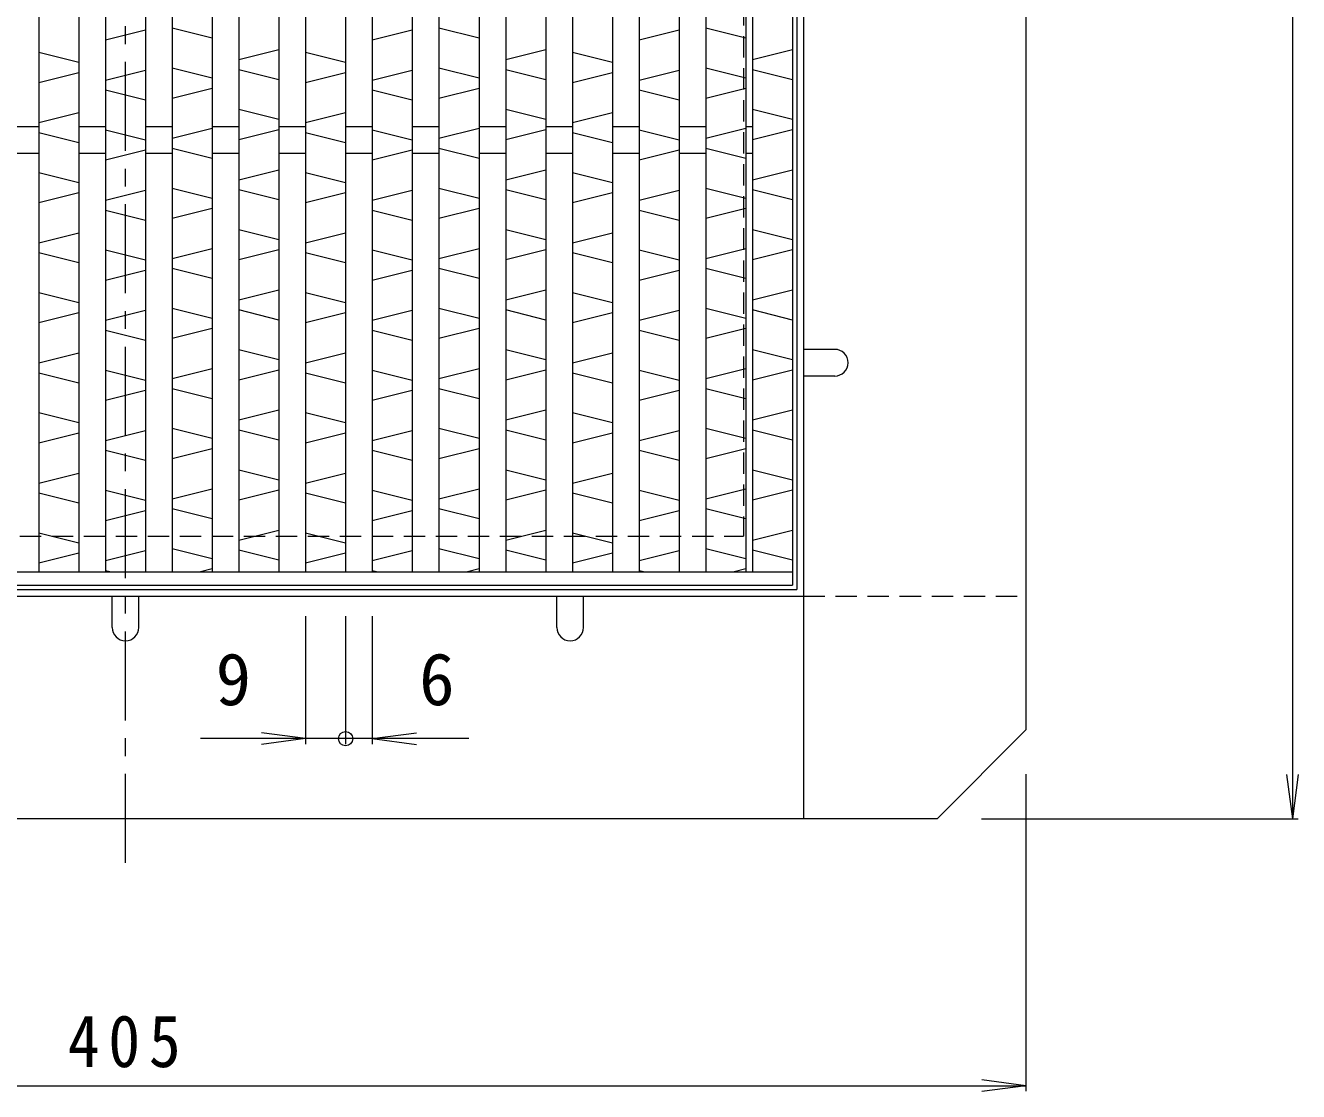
# Model space of a CAD drawing. Units: millimetres, scale not verified. Extents: x -593 to 717, y -544 to 464.
# Drawn here: x -394.6 to -108.3, y -18.8 to 220.8 of the extents above; entities that cross this region are included whole.
import ezdxf
from ezdxf.enums import TextEntityAlignment as Align

# ---------------------------------------------------------------- set-up
doc = ezdxf.new("R2010")
doc.units = ezdxf.units.MM
doc.header["$LTSCALE"] = 4
doc.header["$PDMODE"] = 32
doc.header["$PDSIZE"] = 3.2
doc.linetypes.add('CHAIN1', pattern=[8, 5, -1, 1, -1])
doc.linetypes.add('DASHED1', pattern=[1.8, 1.2, -0.6])
for name, color, linetype, lineweight in [('0-1_躯体', 2, 'Continuous', 9), ('0-2_仕上', 3, 'Continuous', 9), ('0-3_建具', 4, 'Continuous', 9), ('0-4_その他', 7, 'Continuous', 9), ('0-A', 3, 'Continuous', 9)]:
    doc.layers.add(name, color=color, linetype=linetype, lineweight=lineweight)
doc.styles.add('ＭＳ ゴシック', font='')
doc.styles.get('ＭＳ ゴシック').set_extended_font_data('MS Gothic')

msp = doc.modelspace()

# ---------------------------------------------------------------- linework, layer by layer
at = {"layer": '0-1_躯体', "linetype": 'CHAIN1'}
msp.add_line((-372.116, 32.597), (-372.116, 464.174), dxfattribs=at)
at = {"layer": '0-1_躯体'}
for p, q in [((-169.616, 427.496), (-169.616, 62.496)), ((-219.616, 397.496), (-219.616, 42.496)), ((-212.616, 147.996), (-219.616, 147.996)), ((-212.616, 141.996), (-219.616, 141.996)), ((-574.616, 92.496), (-219.616, 92.496)), ((-375.116, 85.496), (-375.116, 92.496)), ((-369.116, 85.496), (-369.116, 92.496)), ((-275.116, 85.496), (-275.116, 92.496)), ((-269.116, 85.496), (-269.116, 92.496)), ((-189.616, 42.496), (-169.616, 62.496)), ((-189.616, 42.496), (-560.474, 42.496))]:
    msp.add_line(p, q, dxfattribs=at)
at = {"layer": '0-1_躯体', "linetype": 'DASHED1'}
msp.add_line((-511.116, 105.996), (-233.116, 105.996), dxfattribs=at)
at = {"layer": '0-1_躯体'}
for points in [[(-523.116, 395.996), (-523.116, 93.996), (-221.116, 93.996)], [(-523.116, 395.996), (-221.116, 395.996), (-221.116, 93.996)]]:
    msp.add_lwpolyline(points, dxfattribs=at)
at = {"layer": '0-1_躯体', "linetype": 'DASHED1'}
msp.add_lwpolyline([(-511.116, 383.996), (-233.116, 383.996), (-233.116, 105.996)], dxfattribs=at)
at = {"layer": '0-1_躯体'}
for centre, start, end in [((-212.616, 144.996), 270, 90), ((-372.116, 85.496), 180, 0), ((-272.116, 85.496), 180, 0)]:
    msp.add_arc(centre, 3, start, end, dxfattribs=at)
at = {"layer": '0-2_仕上'}
for p, q in [((-222.116, 394.996), (-222.116, 94.996)), ((-391.616, 391.996), (-391.616, 97.996)), ((-382.616, 391.996), (-382.616, 97.996)), ((-376.616, 391.996), (-376.616, 97.996)), ((-367.616, 391.996), (-367.616, 97.996)), ((-361.616, 391.996), (-361.616, 97.996)), ((-352.616, 391.996), (-352.616, 97.996)), ((-346.616, 391.996), (-346.616, 97.996)), ((-337.616, 391.996), (-337.616, 97.996)), ((-331.616, 391.996), (-331.616, 97.996)), ((-322.616, 391.996), (-322.616, 97.996)), ((-316.616, 391.996), (-316.616, 97.996)), ((-307.616, 391.996), (-307.616, 97.996)), ((-301.616, 391.996), (-301.616, 97.996)), ((-292.616, 391.996), (-292.616, 97.996)), ((-286.616, 391.996), (-286.616, 97.996)), ((-277.616, 391.996), (-277.616, 97.996)), ((-271.616, 391.996), (-271.616, 97.996)), ((-262.616, 391.996), (-262.616, 97.996)), ((-256.616, 391.996), (-256.616, 97.996)), ((-247.616, 391.996), (-247.616, 97.996)), ((-241.616, 391.996), (-241.616, 97.996)), ((-232.616, 391.996), (-232.616, 97.996)), ((-231.116, 391.996), (-231.116, 97.996)), ((-391.616, 197.996), (-397.616, 197.996)), ((-376.616, 197.996), (-382.616, 197.996)), ((-361.616, 197.996), (-367.616, 197.996)), ((-346.616, 197.996), (-352.616, 197.996)), ((-331.616, 197.996), (-337.616, 197.996)), ((-316.616, 197.996), (-322.616, 197.996)), ((-301.616, 197.996), (-307.616, 197.996)), ((-286.616, 197.996), (-292.616, 197.996)), ((-271.616, 197.996), (-277.616, 197.996)), ((-256.616, 197.996), (-262.616, 197.996)), ((-241.616, 197.996), (-247.616, 197.996)), ((-231.116, 197.996), (-232.616, 197.996)), ((-391.616, 191.996), (-397.616, 191.996)), ((-376.616, 191.996), (-382.616, 191.996)), ((-361.616, 191.996), (-367.616, 191.996)), ((-346.616, 191.996), (-352.616, 191.996)), ((-331.616, 191.996), (-337.616, 191.996)), ((-316.616, 191.996), (-322.616, 191.996)), ((-301.616, 191.996), (-307.616, 191.996)), ((-286.616, 191.996), (-292.616, 191.996)), ((-271.616, 191.996), (-277.616, 191.996)), ((-256.616, 191.996), (-262.616, 191.996)), ((-241.616, 191.996), (-247.616, 191.996)), ((-231.116, 191.996), (-232.616, 191.996)), ((-522.116, 97.996), (-222.116, 97.996))]:
    msp.add_line(p, q, dxfattribs=at)
msp.add_lwpolyline([(-522.116, 394.996), (-522.116, 94.996), (-222.116, 94.996)], dxfattribs=at)
at = {"layer": '0-3_建具', "linetype": 'DASHED1'}
msp.add_line((-219.616, 92.496), (-169.616, 92.496), dxfattribs=at)
at = {"layer": '0-4_その他'}
for p, q in [((-109.616, 42.496), (-109.616, 447.496)), ((-331.616, 87.996), (-331.616, 59.296)), ((-322.616, 87.996), (-322.616, 59.296)), ((-316.616, 87.996), (-316.616, 59.296)), ((-331.616, 60.496), (-341.531, 61.801)), ((-331.616, 60.496), (-341.531, 59.191)), ((-316.616, 60.496), (-306.702, 61.801)), ((-316.616, 60.496), (-306.702, 59.191)), ((-169.616, 52.496), (-169.616, -18.704)), ((-109.616, 42.496), (-110.921, 52.411)), ((-109.616, 42.496), (-108.311, 52.411)), ((-179.616, 42.496), (-108.416, 42.496)), ((-169.616, -17.504), (-179.531, -16.199)), ((-574.616, -17.504), (-169.616, -17.504)), ((-169.616, -17.504), (-179.531, -18.809))]:
    msp.add_line(p, q, dxfattribs=at)
msp.add_lwpolyline([(-294.89, 60.496), (-322.616, 60.496), (-355.263, 60.496)], dxfattribs=at)
msp.add_point((-322.616, 60.496), dxfattribs=at)
at = {"layer": '0-A'}
for p, q in [((-367.616, 219.737), (-376.616, 217.487)), ((-352.616, 217.898), (-361.616, 220.148)), ((-307.616, 219.737), (-316.616, 217.487)), ((-292.616, 217.898), (-301.616, 220.148)), ((-247.616, 219.737), (-256.616, 217.487)), ((-232.616, 217.898), (-241.616, 220.148)), ((-346.616, 213.122), (-337.616, 215.372)), ((-286.616, 213.122), (-277.616, 215.372)), ((-231.116, 213.122), (-222.116, 215.372)), ((-382.616, 212.454), (-391.616, 214.704)), ((-322.616, 212.454), (-331.616, 214.704)), ((-262.616, 212.454), (-271.616, 214.704)), ((-382.616, 210.172), (-391.616, 207.923)), ((-376.616, 208.518), (-367.616, 210.768)), ((-352.616, 208.929), (-361.616, 211.179)), ((-337.616, 208.591), (-346.616, 210.841)), ((-322.616, 210.172), (-331.616, 207.923)), ((-316.616, 208.518), (-307.616, 210.768)), ((-292.616, 208.929), (-301.616, 211.179)), ((-277.616, 208.591), (-286.616, 210.841)), ((-262.616, 210.172), (-271.616, 207.923)), ((-256.616, 208.518), (-247.616, 210.768)), ((-232.616, 208.929), (-241.616, 211.179)), ((-222.116, 208.591), (-231.116, 210.841)), ((-367.616, 203.987), (-376.616, 206.237)), ((-352.616, 206.648), (-361.616, 204.398)), ((-307.616, 203.987), (-316.616, 206.237)), ((-292.616, 206.648), (-301.616, 204.398)), ((-247.616, 203.987), (-256.616, 206.237)), ((-232.616, 206.648), (-241.616, 204.398)), ((-391.616, 198.953), (-382.616, 201.204)), ((-337.616, 199.622), (-346.616, 201.872)), ((-331.616, 198.953), (-322.616, 201.204)), ((-277.616, 199.622), (-286.616, 201.872)), ((-271.616, 198.953), (-262.616, 201.204)), ((-222.116, 199.622), (-231.116, 201.872)), ((-361.616, 195.428), (-352.616, 197.679)), ((-301.616, 195.428), (-292.616, 197.679)), ((-241.616, 195.428), (-232.616, 197.679)), ((-382.616, 194.423), (-391.616, 196.673)), ((-367.616, 195.018), (-376.616, 197.268)), ((-337.616, 197.341), (-346.616, 195.091)), ((-322.616, 194.423), (-331.616, 196.673)), ((-307.616, 195.018), (-316.616, 197.268)), ((-277.616, 197.341), (-286.616, 195.091)), ((-262.616, 194.423), (-271.616, 196.673)), ((-247.616, 195.018), (-256.616, 197.268)), ((-222.116, 197.341), (-231.116, 195.091)), ((-367.616, 192.737), (-376.616, 190.487)), ((-352.616, 190.898), (-361.616, 193.148)), ((-307.616, 192.737), (-316.616, 190.487)), ((-292.616, 190.898), (-301.616, 193.148)), ((-247.616, 192.737), (-256.616, 190.487)), ((-232.616, 190.898), (-241.616, 193.148)), ((-382.616, 185.454), (-391.616, 187.704)), ((-346.616, 186.122), (-337.616, 188.372)), ((-322.616, 185.454), (-331.616, 187.704)), ((-286.616, 186.122), (-277.616, 188.372)), ((-262.616, 185.454), (-271.616, 187.704)), ((-231.116, 186.122), (-222.116, 188.372)), ((-376.616, 181.518), (-367.616, 183.768)), ((-352.616, 181.929), (-361.616, 184.179)), ((-337.616, 181.591), (-346.616, 183.841)), ((-316.616, 181.518), (-307.616, 183.768)), ((-292.616, 181.929), (-301.616, 184.179)), ((-277.616, 181.591), (-286.616, 183.841)), ((-256.616, 181.518), (-247.616, 183.768)), ((-232.616, 181.929), (-241.616, 184.179)), ((-222.116, 181.591), (-231.116, 183.841)), ((-382.616, 183.172), (-391.616, 180.923)), ((-322.616, 183.172), (-331.616, 180.923)), ((-262.616, 183.172), (-271.616, 180.923)), ((-367.616, 176.987), (-376.616, 179.237)), ((-352.616, 179.648), (-361.616, 177.398)), ((-307.616, 176.987), (-316.616, 179.237)), ((-292.616, 179.648), (-301.616, 177.398)), ((-247.616, 176.987), (-256.616, 179.237)), ((-232.616, 179.648), (-241.616, 177.398)), ((-337.616, 172.622), (-346.616, 174.872)), ((-277.616, 172.622), (-286.616, 174.872)), ((-222.116, 172.622), (-231.116, 174.872)), ((-391.616, 171.953), (-382.616, 174.204)), ((-331.616, 171.953), (-322.616, 174.204)), ((-271.616, 171.953), (-262.616, 174.204)), ((-382.616, 167.423), (-391.616, 169.673)), ((-367.616, 168.018), (-376.616, 170.268)), ((-361.616, 168.428), (-352.616, 170.679)), ((-337.616, 170.341), (-346.616, 168.091)), ((-322.616, 167.423), (-331.616, 169.673)), ((-307.616, 168.018), (-316.616, 170.268)), ((-301.616, 168.428), (-292.616, 170.679)), ((-277.616, 170.341), (-286.616, 168.091)), ((-262.616, 167.423), (-271.616, 169.673)), ((-247.616, 168.018), (-256.616, 170.268)), ((-241.616, 168.428), (-232.616, 170.679)), ((-222.116, 170.341), (-231.116, 168.091)), ((-352.616, 163.898), (-361.616, 166.148)), ((-292.616, 163.898), (-301.616, 166.148)), ((-232.616, 163.898), (-241.616, 166.148)), ((-367.616, 165.737), (-376.616, 163.487)), ((-307.616, 165.737), (-316.616, 163.487)), ((-247.616, 165.737), (-256.616, 163.487)), ((-382.616, 158.454), (-391.616, 160.704)), ((-346.616, 159.122), (-337.616, 161.372)), ((-322.616, 158.454), (-331.616, 160.704)), ((-286.616, 159.122), (-277.616, 161.372)), ((-262.616, 158.454), (-271.616, 160.704)), ((-231.116, 159.122), (-222.116, 161.372)), ((-382.616, 156.172), (-391.616, 153.923)), ((-376.616, 154.518), (-367.616, 156.768)), ((-352.616, 154.929), (-361.616, 157.179)), ((-337.616, 154.591), (-346.616, 156.841)), ((-322.616, 156.172), (-331.616, 153.923)), ((-316.616, 154.518), (-307.616, 156.768)), ((-292.616, 154.929), (-301.616, 157.179)), ((-277.616, 154.591), (-286.616, 156.841)), ((-262.616, 156.172), (-271.616, 153.923)), ((-256.616, 154.518), (-247.616, 156.768)), ((-232.616, 154.929), (-241.616, 157.179)), ((-222.116, 154.591), (-231.116, 156.841)), ((-367.616, 149.987), (-376.616, 152.237)), ((-352.616, 152.648), (-361.616, 150.398)), ((-307.616, 149.987), (-316.616, 152.237)), ((-292.616, 152.648), (-301.616, 150.398)), ((-247.616, 149.987), (-256.616, 152.237)), ((-232.616, 152.648), (-241.616, 150.398)), ((-391.616, 144.953), (-382.616, 147.204)), ((-337.616, 145.622), (-346.616, 147.872)), ((-331.616, 144.953), (-322.616, 147.204)), ((-277.616, 145.622), (-286.616, 147.872)), ((-271.616, 144.953), (-262.616, 147.204)), ((-222.116, 145.622), (-231.116, 147.872)), ((-367.616, 141.018), (-376.616, 143.268)), ((-361.616, 141.428), (-352.616, 143.679)), ((-337.616, 143.341), (-346.616, 141.091)), ((-307.616, 141.018), (-316.616, 143.268)), ((-301.616, 141.428), (-292.616, 143.679)), ((-277.616, 143.341), (-286.616, 141.091)), ((-247.616, 141.018), (-256.616, 143.268)), ((-241.616, 141.428), (-232.616, 143.679)), ((-222.116, 143.341), (-231.116, 141.091)), ((-382.616, 140.423), (-391.616, 142.672)), ((-322.616, 140.423), (-331.616, 142.672)), ((-262.616, 140.423), (-271.616, 142.672)), ((-367.616, 138.737), (-376.616, 136.486)), ((-352.616, 136.898), (-361.616, 139.148)), ((-307.616, 138.737), (-316.616, 136.486)), ((-292.616, 136.898), (-301.616, 139.148)), ((-247.616, 138.737), (-256.616, 136.486)), ((-232.616, 136.898), (-241.616, 139.148)), ((-382.616, 131.454), (-391.616, 133.703)), ((-346.616, 132.122), (-337.616, 134.372)), ((-322.616, 131.454), (-331.616, 133.703)), ((-286.616, 132.122), (-277.616, 134.372)), ((-262.616, 131.454), (-271.616, 133.703)), ((-231.116, 132.122), (-222.116, 134.372)), ((-382.616, 129.172), (-391.616, 126.923)), ((-376.616, 127.518), (-367.616, 129.768)), ((-352.616, 127.929), (-361.616, 130.179)), ((-337.616, 127.591), (-346.616, 129.841)), ((-322.616, 129.172), (-331.616, 126.923)), ((-316.616, 127.518), (-307.616, 129.768)), ((-292.616, 127.929), (-301.616, 130.179)), ((-277.616, 127.591), (-286.616, 129.841)), ((-262.616, 129.172), (-271.616, 126.923)), ((-256.616, 127.518), (-247.616, 129.768)), ((-232.616, 127.929), (-241.616, 130.179)), ((-222.116, 127.591), (-231.116, 129.841)), ((-367.616, 122.987), (-376.616, 125.237)), ((-352.616, 125.648), (-361.616, 123.398)), ((-307.616, 122.987), (-316.616, 125.237)), ((-292.616, 125.648), (-301.616, 123.398)), ((-247.616, 122.987), (-256.616, 125.237)), ((-232.616, 125.648), (-241.616, 123.398)), ((-337.616, 118.622), (-346.616, 120.872)), ((-277.616, 118.622), (-286.616, 120.872)), ((-222.116, 118.622), (-231.116, 120.872)), ((-391.616, 117.953), (-382.616, 120.204)), ((-331.616, 117.953), (-322.616, 120.204)), ((-271.616, 117.953), (-262.616, 120.204)), ((-382.616, 113.423), (-391.616, 115.673)), ((-367.616, 114.018), (-376.616, 116.268)), ((-361.616, 114.428), (-352.616, 116.679)), ((-337.616, 116.341), (-346.616, 114.091)), ((-322.616, 113.423), (-331.616, 115.673)), ((-307.616, 114.018), (-316.616, 116.268)), ((-301.616, 114.428), (-292.616, 116.679)), ((-277.616, 116.341), (-286.616, 114.091)), ((-262.616, 113.423), (-271.616, 115.673)), ((-247.616, 114.018), (-256.616, 116.268)), ((-241.616, 114.428), (-232.616, 116.679)), ((-222.116, 116.341), (-231.116, 114.091)), ((-367.616, 111.737), (-376.616, 109.487)), ((-352.616, 109.898), (-361.616, 112.148)), ((-307.616, 111.737), (-316.616, 109.487)), ((-292.616, 109.898), (-301.616, 112.148)), ((-247.616, 111.737), (-256.616, 109.487)), ((-232.616, 109.898), (-241.616, 112.148)), ((-382.616, 104.454), (-391.616, 106.704)), ((-346.616, 105.122), (-337.616, 107.372)), ((-322.616, 104.454), (-331.616, 106.704)), ((-286.616, 105.122), (-277.616, 107.372)), ((-262.616, 104.454), (-271.616, 106.704)), ((-231.116, 105.122), (-222.116, 107.372)), ((-352.616, 100.929), (-361.616, 103.179)), ((-292.616, 100.929), (-301.616, 103.179)), ((-232.616, 100.929), (-241.616, 103.179)), ((-382.616, 102.172), (-391.616, 99.923)), ((-376.616, 100.518), (-367.616, 102.768)), ((-337.616, 100.591), (-346.616, 102.841)), ((-322.616, 102.172), (-331.616, 99.923)), ((-316.616, 100.518), (-307.616, 102.768)), ((-277.616, 100.591), (-286.616, 102.841)), ((-262.616, 102.172), (-271.616, 99.923)), ((-256.616, 100.518), (-247.616, 102.768)), ((-222.116, 100.591), (-231.116, 102.841)), ((-375.653, 97.996), (-376.616, 98.237)), ((-352.616, 98.648), (-355.222, 97.996)), ((-315.653, 97.996), (-316.616, 98.237)), ((-292.616, 98.648), (-295.222, 97.996)), ((-255.653, 97.996), (-256.616, 98.237)), ((-232.616, 98.648), (-235.222, 97.996))]:
    msp.add_line(p, q, dxfattribs=at)

# ---------------------------------------------------------------- texts
at = {"layer": '0-4_その他', "color": 2, "style": 'ＭＳ ゴシック'}
for s, p in [('9', (-351.844, 64.496)), ('6', (-306.087, 64.496))]:
    msp.add_text(s, height=11.73, dxfattribs=at).set_placement(p, align=Align.BOTTOM_LEFT)
at = {"layer": '0-4_その他', "color": 2, "insert": (-385.116, -13.504), "char_height": 11.73, "attachment_point": 7, "style": 'ＭＳ ゴシック'}
msp.add_mtext('\\T1.27;\\W0.9;405', dxfattribs=at)

doc.saveas('drawing.dxf')
